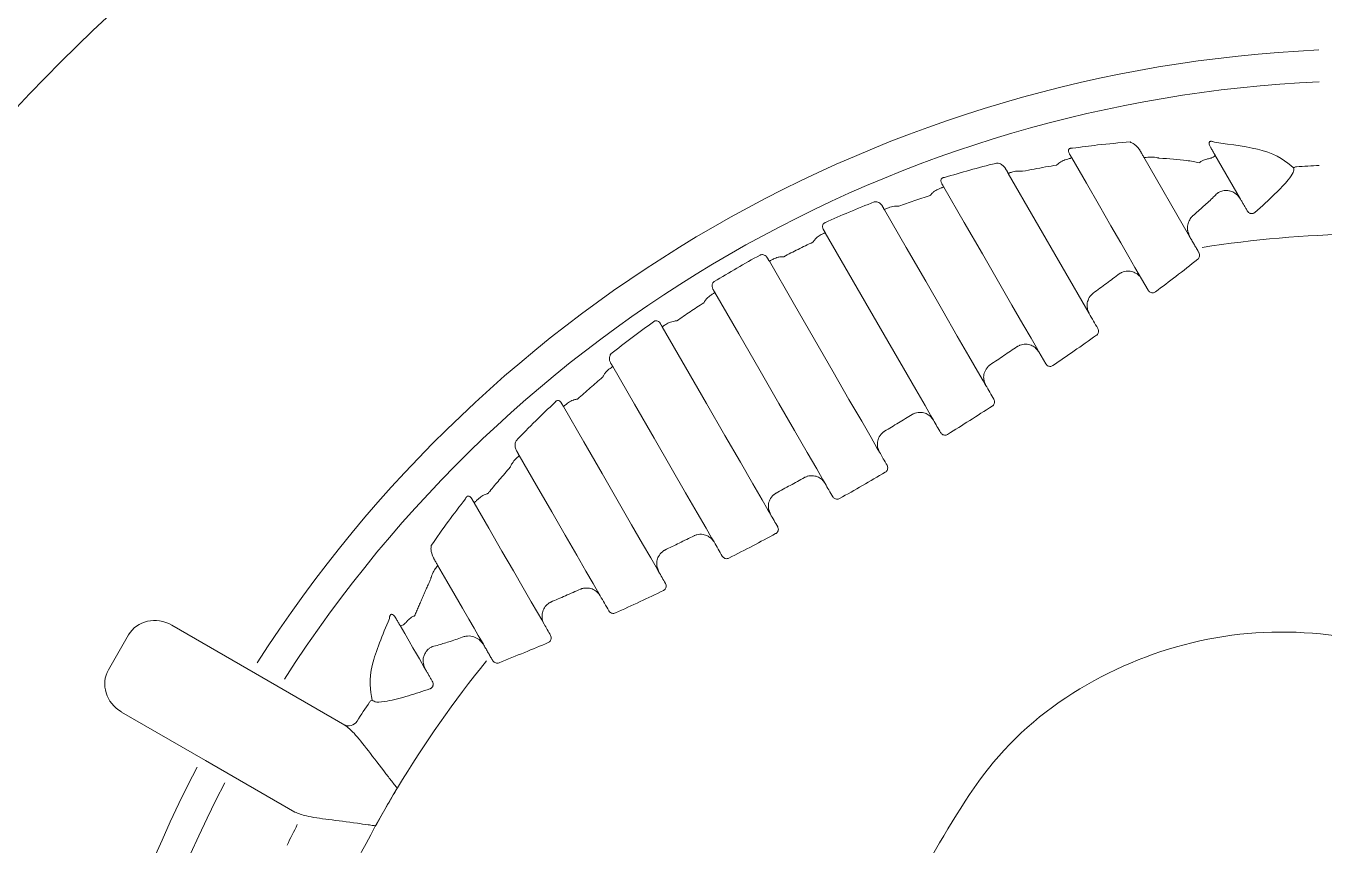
# Model space of a CAD drawing. Header units: inches. Extents: x 0 to 84, y -22 to 124.
# Drawn here: x 35.239 to 36.533, y 7.053 to 7.869 of the extents above; entities that cross this region are included whole.
import ezdxf

# ---------------------------------------------------------------- set-up
doc = ezdxf.new("R2010")
doc.units = ezdxf.units.IN
doc.header["$MEASUREMENT"] = 0
doc.layers.add('1', color=4, linetype='Continuous')

# ---------------------------------------------------------------- blocks, each defined once
blk = doc.blocks.new('FROG')
at = {"layer": '1', "color": 3, "lineweight": 5}
for p, q in [((-0.1887, 1.1393), (-0.2342, 1.2182)), ((-0.1634, 1.2206), (-0.138, 1.1766)), ((-0.2887, 1.0626), (-0.3693, 1.2022)), ((-0.2365, 1.0971), (-0.2299, 1.0858)), ((-0.3388, 1.0243), (-0.3319, 1.0124)), ((-1.2028, 0.7522), (-1.1192, 0.7039)), ((-1.2459, 0.7424), (-1.2659, 0.7077)), ((-1.1192, 0.7039), (-1.0302, 0.6525)), ((-1.1692, 0.6173), (-1.2528, 0.6656)), ((-1.0802, 0.5659), (-1.1692, 0.6173)), ((-0.9791, 0.5883), (-0.9891, 0.571)), ((-0.9891, 0.571), (-0.9991, 0.5537))]:
    blk.add_line(p, q, dxfattribs=at)
at = {"layer": '1', "color": 3, "lineweight": 5, "flags": 128}
for points in [[(-0.3061, 1.2178), (-0.2915, 1.1924), (-0.2784, 1.1698), (-0.267, 1.1499), (-0.2572, 1.133), (-0.2492, 1.1192), (-0.2431, 1.1085), (-0.2388, 1.1011), (-0.2365, 1.0971)], [(-0.4337, 1.1886), (-0.4133, 1.1534), (-0.3951, 1.1219), (-0.3792, 1.0942), (-0.3657, 1.0709), (-0.3548, 1.052), (-0.3466, 1.0379), (-0.3413, 1.0286), (-0.3388, 1.0243)], [(-0.3919, 0.9912), (-0.3943, 0.9955), (-0.3999, 1.0051), (-0.4085, 1.0201), (-0.4201, 1.0402), (-0.4345, 1.0652), (-0.4516, 1.0947), (-0.4711, 1.1284), (-0.4928, 1.166)], [(-0.5517, 1.1431), (-0.5285, 1.1028), (-0.5076, 1.0666), (-0.4893, 1.0349), (-0.4738, 1.0082), (-0.4615, 0.9868), (-0.4523, 0.9709), (-0.4464, 0.9607), (-0.444, 0.9565)], [(-0.4978, 0.9246), (-0.5002, 0.9289), (-0.5061, 0.9391), (-0.5154, 0.9553), (-0.5281, 0.9771), (-0.5438, 1.0044), (-0.5624, 1.0367), (-0.5837, 1.0736), (-0.6074, 1.1146)], [(-0.1794, 1.1233), (-0.1795, 1.1234), (-0.1796, 1.1236), (-0.1797, 1.1237), (-0.1798, 1.1239), (-0.1799, 1.124), (-0.18, 1.1242), (-0.18, 1.1243), (-0.1801, 1.1245)], [(-0.6616, 1.0834), (-0.6379, 1.0423), (-0.6166, 1.0054), (-0.5979, 0.9731), (-0.5822, 0.9459), (-0.5696, 0.924), (-0.5602, 0.9079), (-0.5543, 0.8976), (-0.5519, 0.8934)], [(-0.2801, 1.0477), (-0.2812, 1.0495), (-0.2823, 1.0514), (-0.2833, 1.0533), (-0.2844, 1.0551), (-0.2855, 1.057), (-0.2866, 1.0589), (-0.2877, 1.0607), (-0.2887, 1.0626)], [(-0.6064, 0.8628), (-0.6088, 0.867), (-0.6147, 0.8771), (-0.6238, 0.893), (-0.6362, 0.9145), (-0.6517, 0.9412), (-0.6699, 0.9729), (-0.6908, 1.0091), (-0.7141, 1.0493)], [(-0.7634, 1.0098), (-0.7417, 0.9722), (-0.7222, 0.9384), (-0.7052, 0.9089), (-0.6908, 0.8839), (-0.6792, 0.8639), (-0.6705, 0.8489), (-0.6649, 0.8392), (-0.6625, 0.835)], [(-0.3837, 0.9772), (-0.3848, 0.9789), (-0.3858, 0.9807), (-0.3868, 0.9824), (-0.3878, 0.9842), (-0.3888, 0.9859), (-0.3898, 0.9877), (-0.3908, 0.9895), (-0.3919, 0.9912)], [(-0.7177, 0.8056), (-0.7202, 0.8099), (-0.7255, 0.8191), (-0.7337, 0.8332), (-0.7446, 0.8521), (-0.758, 0.8755), (-0.774, 0.9031), (-0.7922, 0.9347), (-0.8125, 0.9699)], [(-0.444, 0.9565), (-0.4431, 0.9549), (-0.4422, 0.9534), (-0.4413, 0.9518), (-0.4404, 0.9502), (-0.4395, 0.9487), (-0.4386, 0.9471), (-0.4376, 0.9455), (-0.4367, 0.944)], [(-0.8565, 0.921), (-0.8394, 0.8914), (-0.8241, 0.8649), (-0.8107, 0.8417), (-0.7993, 0.822), (-0.7901, 0.8059), (-0.783, 0.7938), (-0.7783, 0.7855), (-0.7759, 0.7813)], [(-0.4901, 0.9114), (-0.4911, 0.913), (-0.492, 0.9147), (-0.493, 0.9164), (-0.4939, 0.918), (-0.4949, 0.9197), (-0.4958, 0.9213), (-0.4968, 0.923), (-0.4978, 0.9246)], [(-0.5519, 0.8934), (-0.5509, 0.8917), (-0.55, 0.8901), (-0.549, 0.8884), (-0.5481, 0.8868), (-0.5471, 0.8851), (-0.5461, 0.8834), (-0.5452, 0.8818), (-0.5442, 0.8801)], [(-0.8319, 0.7533), (-0.8342, 0.7574), (-0.8385, 0.7648), (-0.8446, 0.7754), (-0.8526, 0.7892), (-0.8624, 0.8062), (-0.8738, 0.826), (-0.8869, 0.8487), (-0.9015, 0.874)], [(-0.5991, 0.8502), (-0.6, 0.8518), (-0.6009, 0.8533), (-0.6018, 0.8549), (-0.6027, 0.8565), (-0.6037, 0.8581), (-0.6046, 0.8596), (-0.6055, 0.8612), (-0.6064, 0.8628)], [(-0.6625, 0.835), (-0.6615, 0.8332), (-0.6605, 0.8314), (-0.6594, 0.8297), (-0.6584, 0.8279), (-0.6574, 0.8262), (-0.6564, 0.8244), (-0.6554, 0.8227), (-0.6544, 0.8209)], [(-0.9379, 0.8119), (-0.9287, 0.796), (-0.9204, 0.7817), (-0.9131, 0.7691), (-0.9069, 0.7582), (-0.9016, 0.7491), (-0.8974, 0.7419), (-0.8943, 0.7365), (-0.8923, 0.7331)], [(-0.7108, 0.7937), (-0.7117, 0.7952), (-0.7125, 0.7967), (-0.7134, 0.7981), (-0.7143, 0.7996), (-0.7151, 0.8011), (-0.716, 0.8026), (-0.7168, 0.8041), (-0.7177, 0.8056)], [(-0.7759, 0.7813), (-0.7748, 0.7795), (-0.7737, 0.7776), (-0.7726, 0.7757), (-0.7716, 0.7739), (-0.7705, 0.772), (-0.7694, 0.7702), (-0.7683, 0.7683), (-0.7673, 0.7664)], [(-0.9499, 0.7079), (-0.9516, 0.7106), (-0.9536, 0.7142), (-0.9561, 0.7186), (-0.9591, 0.7237), (-0.9625, 0.7296), (-0.9663, 0.7363), (-0.9706, 0.7437), (-0.9753, 0.7518)], [(-0.8253, 0.742), (-0.8262, 0.7434), (-0.827, 0.7449), (-0.8278, 0.7463), (-0.8286, 0.7477), (-0.8294, 0.7491), (-0.8302, 0.7505), (-0.831, 0.7519), (-0.8319, 0.7533)], [(-0.8838, 0.7182), (-0.8837, 0.7181), (-0.8836, 0.7179), (-0.8835, 0.7178), (-0.8834, 0.7176), (-0.8833, 0.7175), (-0.8832, 0.7173), (-0.8832, 0.7172), (-0.8831, 0.717)]]:
    blk.add_lwpolyline(points, dxfattribs=at)
at = {"layer": '1', "linetype": 'Continuous', "lineweight": 15}
for radius in [1.995, 1.9325, 1.8575]:
    blk.add_circle((0, 0), radius, dxfattribs=at)
at = {"layer": '1', "color": 3, "lineweight": 5}
for centre, radius, start, end in [((0, 0), 1.3265, 92.5926, 147.4074), ((0, 0), 1.2949, 92.6358, 147.3642), ((-0.0818, 1.2036), 0.00511, 95.0351, 130.0131), ((0, 0), 1.2115, 92.8159, 93.8926), ((0, 0), 1.1421, 91.1102, 98.8661), ((0, 0), 1.1421, 141.1339, 148.8898), ((0, 0), 1.2115, 146.1074, 147.1841), ((-1.0015, 0.6727), 0.00511, 109.9887, 144.9633), ((-1.0266, 0.6618), 0.0099, 240.5131, 327.808), ((0, 0), 1.3265, 152.5926, 207.4074), ((0, 0), 1.2949, 152.6358, 207.3642), ((0, 0), 1.1421, 148.8898, 150), ((0, 0), 1.1421, 150, 151.1102), ((0, 0), 1.2115, 152.8159, 153.8926), ((0, 0), 1.1421, 151.1102, 158.8661)]:
    blk.add_arc(centre, radius, start, end, dxfattribs=at)
for centre, start_param, end_param in [((-1.2178, 0.7262), 4.712389, 6.283185), ((-1.2378, 0.6916), 0, 1.570796)]:
    blk.add_ellipse(centre, major_axis=(-0.028, 0.0162), ratio=0.926878, start_param=start_param, end_param=end_param, dxfattribs=at)
for points, knots in [([(-0.248, 1.2335), (-0.2587, 1.2326), (-0.2773, 1.2311), (-0.2968, 1.2284), (-0.3052, 1.2272)], [0, 0, 0, 0, 0.5726948, 1, 1, 1, 1]), ([(-0.2384, 1.2255), (-0.2394, 1.2269), (-0.2411, 1.2291), (-0.2443, 1.2318), (-0.2469, 1.233), (-0.248, 1.2335)], [0, 0, 0, 0, 0.47502, 0.772177, 1, 1, 1, 1]), ([(-0.1676, 1.2278), (-0.168, 1.2286), (-0.1688, 1.2301), (-0.1693, 1.232), (-0.169, 1.2333), (-0.1687, 1.2337), (-0.1683, 1.234), (-0.168, 1.2341), (-0.1677, 1.2341), (-0.1674, 1.2342), (-0.1671, 1.2342), (-0.1665, 1.2341), (-0.1653, 1.2338), (-0.1646, 1.2335), (-0.164, 1.2332)], [0, 0, 0, 0, 0.304694, 0.597553, 0.685254, 0.736132, 0.754751, 0.766196, 0.779358, 0.793045, 0.80569, 0.820187, 0.874933, 1, 1, 1, 1]), ([(-0.0851, 1.2076), (-0.0927, 1.214), (-0.1062, 1.2256), (-0.1464, 1.2309), (-0.164, 1.2332)], [0, 0, 0, 0, 0.560332, 1, 1, 1, 1]), ([(-0.3061, 1.2178), (-0.3064, 1.2177), (-0.3068, 1.2175), (-0.3097, 1.2166), (-0.3118, 1.216), (-0.3131, 1.2156), (-0.3134, 1.2155)], [0, 0, 0, 0, 0.512369, 0.752148, 0.947489, 1, 1, 1, 1]), ([(-0.3052, 1.2272), (-0.3054, 1.2273), (-0.306, 1.2273), (-0.3068, 1.2273), (-0.3075, 1.2272), (-0.308, 1.2271), (-0.3084, 1.2269), (-0.309, 1.2264), (-0.3094, 1.2255), (-0.3095, 1.2239), (-0.3089, 1.2227), (-0.3085, 1.2218)], [0, 0, 0, 0, 0.067786, 0.136986, 0.166253, 0.202694, 0.230364, 0.273069, 0.419118, 0.58725, 1, 1, 1, 1]), ([(-0.2287, 1.2185), (-0.231, 1.2182), (-0.2338, 1.2179), (-0.2342, 1.2182), (-0.2342, 1.2182)], [0, 0, 0, 0, 0.825034, 1, 1, 1, 1]), ([(-0.2189, 1.2173), (-0.2189, 1.2174), (-0.219, 1.2174), (-0.2193, 1.2175), (-0.2196, 1.2175), (-0.2205, 1.2177), (-0.2238, 1.2185), (-0.2265, 1.2185), (-0.2287, 1.2185)], [0, 0, 0, 0, 0.009697, 0.029483, 0.083864, 0.092499, 0.26606, 1, 1, 1, 1]), ([(-0.1789, 1.2128), (-0.1831, 1.2136), (-0.1945, 1.2159), (-0.2094, 1.2168), (-0.2189, 1.2173)], [0, 0, 0, 0, 0.3618605, 1, 1, 1, 1]), ([(-0.1714, 1.2165), (-0.173, 1.216), (-0.1756, 1.2153), (-0.178, 1.2136), (-0.1789, 1.2129), (-0.1789, 1.2128)], [0, 0, 0, 0, 0.6010427, 0.9674392, 1, 1, 1, 1]), ([(-0.1634, 1.2206), (-0.1634, 1.22), (-0.1634, 1.2192), (-0.166, 1.218), (-0.1673, 1.2175), (-0.1687, 1.2171), (-0.1702, 1.2167), (-0.171, 1.2165), (-0.1714, 1.2165)], [0, 0, 0, 0, 0.62644, 0.744307, 0.828141, 0.921804, 0.962288, 1, 1, 1, 1]), ([(-0.3805, 1.2125), (-0.3809, 1.2124), (-0.39, 1.2102), (-0.4074, 1.2057), (-0.4245, 1.2006), (-0.4329, 1.1981)], [0, 0, 0, 0, 0.023441, 0.520828, 1, 1, 1, 1]), ([(-0.3805, 1.2125), (-0.3798, 1.2124), (-0.378, 1.2121), (-0.3756, 1.2108), (-0.3735, 1.2091), (-0.3725, 1.2077), (-0.3722, 1.2071)], [0, 0, 0, 0, 0.1447437, 0.3782428, 0.7616853, 1, 1, 1, 1]), ([(-0.3649, 1.2038), (-0.3661, 1.2034), (-0.3678, 1.2028), (-0.3691, 1.2023), (-0.3693, 1.2023), (-0.3693, 1.2022)], [0, 0, 0, 0, 0.45093, 0.68803, 1, 1, 1, 1]), ([(-0.355, 1.2043), (-0.355, 1.2043), (-0.3551, 1.2044), (-0.3554, 1.2044), (-0.3562, 1.2045), (-0.3575, 1.2045), (-0.3608, 1.2046), (-0.3631, 1.2042), (-0.3649, 1.2038)], [0, 0, 0, 0, 0.011064, 0.029247, 0.078573, 0.213438, 0.372329, 1, 1, 1, 1]), ([(-0.3211, 1.2104), (-0.3248, 1.2098), (-0.336, 1.208), (-0.3474, 1.2058), (-0.355, 1.2043)], [0, 0, 0, 0, 0.332589, 1, 1, 1, 1]), ([(-0.3134, 1.2155), (-0.3149, 1.2148), (-0.3172, 1.2139), (-0.3194, 1.212), (-0.3203, 1.2112), (-0.3208, 1.2108), (-0.3209, 1.2106), (-0.321, 1.2105), (-0.3211, 1.2104), (-0.3211, 1.2104)], [0, 0, 0, 0, 0.577471, 0.802521, 0.906331, 0.955427, 0.980575, 0.983706, 1, 1, 1, 1]), ([(-0.1237, 1.1633), (-0.1167, 1.1695), (-0.1038, 1.181), (-0.091, 1.1946), (-0.0847, 1.2035), (-0.0849, 1.2062), (-0.0851, 1.2076)], [0, 0, 0, 0, 0.34174, 0.631604, 0.815634, 1, 1, 1, 1]), ([(-0.4357, 1.1922), (-0.4361, 1.193), (-0.4366, 1.1942), (-0.4364, 1.1959), (-0.4359, 1.1968), (-0.4353, 1.1974), (-0.4347, 1.1977), (-0.4343, 1.1979), (-0.4336, 1.1981), (-0.4332, 1.1981), (-0.4329, 1.1981)], [0, 0, 0, 0, 0.4187617, 0.6152643, 0.7533616, 0.8189054, 0.8477045, 0.9059224, 0.9367842, 1, 1, 1, 1]), ([(-0.4473, 1.1801), (-0.4526, 1.1783), (-0.463, 1.1749), (-0.4734, 1.1712), (-0.4784, 1.1694)], [0, 0, 0, 0, 0.5177675, 1, 1, 1, 1]), ([(-0.4395, 1.1863), (-0.4409, 1.1856), (-0.4431, 1.1844), (-0.4455, 1.1822), (-0.4465, 1.181), (-0.4469, 1.1805), (-0.4471, 1.1803), (-0.4472, 1.1802), (-0.4473, 1.1801)], [0, 0, 0, 0, 0.5304209, 0.8027698, 0.9144248, 0.9626555, 0.9861068, 1, 1, 1, 1]), ([(-0.4337, 1.1886), (-0.4339, 1.1885), (-0.4341, 1.1885), (-0.4359, 1.1878), (-0.4374, 1.1872), (-0.4391, 1.1865), (-0.4395, 1.1863)], [0, 0, 0, 0, 0.451807, 0.56957, 0.892087, 1, 1, 1, 1]), ([(-0.1857, 1.1598), (-0.1819, 1.163), (-0.1746, 1.1694), (-0.1665, 1.1769), (-0.1624, 1.1811), (-0.1612, 1.1822)], [0, 0, 0, 0, 0.420021, 0.836554, 1, 1, 1, 1]), ([(-0.1612, 1.1822), (-0.1612, 1.1823), (-0.1611, 1.1824), (-0.1607, 1.1826), (-0.1601, 1.183), (-0.1588, 1.1837), (-0.1559, 1.1849), (-0.1532, 1.1851), (-0.1514, 1.1852)], [0, 0, 0, 0, 0.015545, 0.055943, 0.114096, 0.233965, 0.489695, 1, 1, 1, 1]), ([(-0.1514, 1.1852), (-0.1502, 1.185), (-0.1473, 1.1847), (-0.1428, 1.1823), (-0.1397, 1.1793), (-0.1383, 1.177), (-0.138, 1.1766)], [0, 0, 0, 0, 0.194273, 0.47568, 0.90861, 1, 1, 1, 1]), ([(-0.5028, 1.1738), (-0.5111, 1.1705), (-0.5275, 1.164), (-0.5437, 1.1567), (-0.5516, 1.1532)], [0, 0, 0, 0, 0.510622, 1, 1, 1, 1]), ([(-0.5028, 1.1738), (-0.5024, 1.1739), (-0.5018, 1.174), (-0.5006, 1.1739), (-0.499, 1.1735), (-0.4967, 1.1723), (-0.4957, 1.1709), (-0.4951, 1.1701)], [0, 0, 0, 0, 0.0895922, 0.1233174, 0.2998941, 0.5805984, 1, 1, 1, 1]), ([(-0.4886, 1.168), (-0.49, 1.1674), (-0.4924, 1.1663), (-0.4926, 1.1661), (-0.4928, 1.166)], [0, 0, 0, 0, 0.5683904, 1, 1, 1, 1]), ([(-0.4784, 1.1694), (-0.4785, 1.1694), (-0.4787, 1.1695), (-0.4792, 1.1695), (-0.4806, 1.1695), (-0.4842, 1.1694), (-0.4868, 1.1686), (-0.4886, 1.168)], [0, 0, 0, 0, 0.011521, 0.052687, 0.136863, 0.36761, 1, 1, 1, 1]), ([(-0.1313, 1.165), (-0.131, 1.1644), (-0.1304, 1.1635), (-0.1289, 1.1626), (-0.1279, 1.1622), (-0.127, 1.1621), (-0.1263, 1.1621), (-0.1255, 1.1622), (-0.1246, 1.1625), (-0.124, 1.163), (-0.1237, 1.1633)], [0, 0, 0, 0, 0.295559, 0.468434, 0.606587, 0.632237, 0.730366, 0.771998, 0.859385, 1, 1, 1, 1]), ([(-0.5537, 1.1466), (-0.5541, 1.1473), (-0.5546, 1.1486), (-0.5544, 1.1504), (-0.5539, 1.1516), (-0.5533, 1.1522), (-0.5527, 1.1527), (-0.5522, 1.153), (-0.5518, 1.1531), (-0.5516, 1.1532), (-0.5516, 1.1532)], [0, 0, 0, 0, 0.394975, 0.626742, 0.783149, 0.854406, 0.892434, 0.952556, 0.993547, 1, 1, 1, 1]), ([(-0.1907, 1.1453), (-0.1907, 1.1472), (-0.1908, 1.1512), (-0.1891, 1.1552), (-0.1875, 1.1577), (-0.1866, 1.1588), (-0.186, 1.1595), (-0.1858, 1.1597), (-0.1857, 1.1598), (-0.1857, 1.1598)], [0, 0, 0, 0, 0.332298, 0.671382, 0.812033, 0.930044, 0.973406, 0.991877, 1, 1, 1, 1]), ([(-0.5566, 1.1407), (-0.5579, 1.1398), (-0.5601, 1.1385), (-0.5623, 1.1359), (-0.5634, 1.1346), (-0.5638, 1.134), (-0.5639, 1.1338), (-0.564, 1.1337), (-0.564, 1.1336)], [0, 0, 0, 0, 0.525942, 0.813042, 0.922914, 0.967992, 0.987341, 1, 1, 1, 1]), ([(-0.5517, 1.1431), (-0.5519, 1.143), (-0.5522, 1.1429), (-0.5539, 1.1421), (-0.5553, 1.1413), (-0.5566, 1.1407)], [0, 0, 0, 0, 0.493978, 0.577794, 1, 1, 1, 1]), ([(-0.564, 1.1336), (-0.569, 1.1313), (-0.5787, 1.1266), (-0.5883, 1.1217), (-0.5931, 1.1192)], [0, 0, 0, 0, 0.506821, 1, 1, 1, 1]), ([(-0.6167, 1.1208), (-0.6244, 1.1165), (-0.6398, 1.1081), (-0.6548, 1.099), (-0.6623, 1.0945)], [0, 0, 0, 0, 0.500627, 1, 1, 1, 1]), ([(-0.6167, 1.1208), (-0.6165, 1.1209), (-0.616, 1.1211), (-0.6151, 1.1213), (-0.6138, 1.1213), (-0.6121, 1.1208), (-0.6106, 1.1198), (-0.6099, 1.1188), (-0.6096, 1.1183)], [0, 0, 0, 0, 0.065695, 0.107777, 0.230146, 0.43261, 0.742568, 1, 1, 1, 1]), ([(-0.6032, 1.117), (-0.6043, 1.1164), (-0.6068, 1.115), (-0.6072, 1.1147), (-0.6074, 1.1146)], [0, 0, 0, 0, 0.442973, 1, 1, 1, 1]), ([(-0.5931, 1.1192), (-0.5931, 1.1192), (-0.5932, 1.1192), (-0.5935, 1.1192), (-0.5942, 1.1192), (-0.596, 1.1191), (-0.5995, 1.1186), (-0.6018, 1.1176), (-0.6032, 1.117)], [0, 0, 0, 0, 0.0119508, 0.0292402, 0.0731251, 0.1843194, 0.4918602, 1, 1, 1, 1]), ([(-0.2226, 1.0842), (-0.2158, 1.0893), (-0.2017, 1.1), (-0.1878, 1.1109), (-0.1806, 1.1166)], [0, 0, 0, 0, 0.4787278, 1, 1, 1, 1]), ([(-0.1794, 1.1233), (-0.1792, 1.1227), (-0.1786, 1.1216), (-0.1787, 1.1197), (-0.1792, 1.1179), (-0.1801, 1.117), (-0.1806, 1.1166)], [0, 0, 0, 0, 0.262971, 0.523837, 0.773366, 1, 1, 1, 1]), ([(-0.2848, 1.0828), (-0.2804, 1.0861), (-0.2716, 1.0925), (-0.2629, 1.099), (-0.2587, 1.1022)], [0, 0, 0, 0, 0.509951, 1, 1, 1, 1]), ([(-0.2587, 1.1022), (-0.2586, 1.1022), (-0.2585, 1.1023), (-0.2583, 1.1025), (-0.2577, 1.1028), (-0.2569, 1.1032), (-0.2546, 1.1043), (-0.2508, 1.1051), (-0.2455, 1.1045), (-0.2424, 1.1028), (-0.241, 1.102)], [0, 0, 0, 0, 0.007633, 0.021857, 0.052622, 0.12771, 0.169808, 0.477558, 0.757749, 1, 1, 1, 1]), ([(-0.241, 1.102), (-0.2396, 1.1009), (-0.2379, 1.0994), (-0.2367, 1.0975), (-0.2365, 1.0971)], [0, 0, 0, 0, 0.784639, 1, 1, 1, 1]), ([(-0.6637, 1.087), (-0.664, 1.0878), (-0.6646, 1.0891), (-0.6645, 1.0912), (-0.664, 1.0927), (-0.6634, 1.0935), (-0.6629, 1.0941), (-0.6625, 1.0943), (-0.6623, 1.0945)], [0, 0, 0, 0, 0.391571, 0.648181, 0.817621, 0.899957, 0.934165, 1, 1, 1, 1]), ([(-0.6658, 1.0809), (-0.6671, 1.0799), (-0.6691, 1.0784), (-0.6713, 1.0755), (-0.6722, 1.0741), (-0.6725, 1.0736), (-0.6727, 1.0734), (-0.6727, 1.0733), (-0.6728, 1.0732)], [0, 0, 0, 0, 0.544951, 0.827779, 0.931592, 0.972639, 0.988044, 1, 1, 1, 1]), ([(-0.6616, 1.0834), (-0.6618, 1.0833), (-0.662, 1.0831), (-0.6636, 1.0822), (-0.6648, 1.0815), (-0.6658, 1.0809)], [0, 0, 0, 0, 0.512984, 0.610792, 1, 1, 1, 1]), ([(-0.2901, 1.0657), (-0.2904, 1.0673), (-0.2912, 1.0708), (-0.29, 1.0762), (-0.288, 1.0797), (-0.2862, 1.0817), (-0.2855, 1.0822), (-0.2851, 1.0826), (-0.2849, 1.0828), (-0.2849, 1.0828), (-0.2848, 1.0828)], [0, 0, 0, 0, 0.2278908, 0.5081103, 0.839179, 0.8950917, 0.9585973, 0.9835495, 0.9927928, 1, 1, 1, 1]), ([(-0.2226, 1.0842), (-0.223, 1.0839), (-0.2239, 1.0833), (-0.2256, 1.0831), (-0.2272, 1.0834), (-0.2287, 1.0842), (-0.2295, 1.0851), (-0.2299, 1.0857), (-0.2299, 1.0858)], [0, 0, 0, 0, 0.179454, 0.357644, 0.539441, 0.733845, 0.946289, 1, 1, 1, 1]), ([(-0.6728, 1.0732), (-0.6773, 1.0703), (-0.6863, 1.0644), (-0.6953, 1.0584), (-0.6997, 1.0553)], [0, 0, 0, 0, 0.4958076, 1, 1, 1, 1]), ([(-0.7229, 1.0543), (-0.73, 1.0492), (-0.7443, 1.0388), (-0.7581, 1.0279), (-0.7652, 1.0223)], [0, 0, 0, 0, 0.490869, 1, 1, 1, 1]), ([(-0.7229, 1.0543), (-0.7227, 1.0545), (-0.7224, 1.0547), (-0.7217, 1.0551), (-0.7212, 1.0553), (-0.7204, 1.0554), (-0.7191, 1.0554), (-0.7175, 1.0547), (-0.7166, 1.0536), (-0.7162, 1.0529), (-0.7161, 1.0528)], [0, 0, 0, 0, 0.059752, 0.097656, 0.174116, 0.201755, 0.35401, 0.593719, 0.95746, 1, 1, 1, 1]), ([(-0.7096, 1.0524), (-0.7108, 1.0516), (-0.7131, 1.05), (-0.714, 1.0494), (-0.7141, 1.0493), (-0.7141, 1.0493)], [0, 0, 0, 0, 0.436987, 0.872345, 1, 1, 1, 1]), ([(-0.6997, 1.0553), (-0.6998, 1.0553), (-0.6999, 1.0553), (-0.7002, 1.0553), (-0.7008, 1.0552), (-0.7024, 1.055), (-0.7058, 1.0543), (-0.7081, 1.0532), (-0.7096, 1.0524)], [0, 0, 0, 0, 0.012662, 0.030168, 0.072648, 0.176036, 0.443331, 1, 1, 1, 1]), ([(-0.2815, 1.041), (-0.2814, 1.041), (-0.2808, 1.0415), (-0.28, 1.0425), (-0.2794, 1.0442), (-0.2794, 1.046), (-0.2799, 1.0471), (-0.2801, 1.0477)], [0, 0, 0, 0, 0.0400664, 0.2597841, 0.4984827, 0.7478881, 1, 1, 1, 1]), ([(-0.3248, 1.0107), (-0.3177, 1.0156), (-0.3032, 1.0256), (-0.2889, 1.0357), (-0.2815, 1.041)], [0, 0, 0, 0, 0.485827, 1, 1, 1, 1]), ([(-0.7658, 1.0138), (-0.7662, 1.0147), (-0.7668, 1.0162), (-0.7668, 1.0187), (-0.7663, 1.0206), (-0.7657, 1.0217), (-0.7653, 1.0222), (-0.7652, 1.0223)], [0, 0, 0, 0, 0.404821, 0.682834, 0.858376, 0.974422, 1, 1, 1, 1]), ([(-0.3873, 1.0116), (-0.3828, 1.0146), (-0.3737, 1.0206), (-0.3648, 1.0267), (-0.3604, 1.0297)], [0, 0, 0, 0, 0.506006, 1, 1, 1, 1]), ([(-0.3604, 1.0297), (-0.3603, 1.0297), (-0.3602, 1.0298), (-0.3599, 1.0299), (-0.3592, 1.0303), (-0.3584, 1.0307), (-0.356, 1.0317), (-0.3522, 1.0323), (-0.3468, 1.0314), (-0.3439, 1.0295), (-0.3426, 1.0287)], [0, 0, 0, 0, 0.007446, 0.024858, 0.06048, 0.148946, 0.169659, 0.495163, 0.766714, 1, 1, 1, 1]), ([(-0.7634, 1.0098), (-0.7636, 1.0096), (-0.7638, 1.0095), (-0.7653, 1.0085), (-0.7664, 1.0077), (-0.7672, 1.0071)], [0, 0, 0, 0, 0.503202, 0.660926, 1, 1, 1, 1]), ([(-0.3933, 0.9947), (-0.3936, 0.9962), (-0.3942, 0.9997), (-0.393, 1.0051), (-0.3908, 1.0084), (-0.389, 1.0103), (-0.3883, 1.0108), (-0.3877, 1.0113), (-0.3875, 1.0115), (-0.3873, 1.0116), (-0.3873, 1.0116)], [0, 0, 0, 0, 0.224645, 0.495094, 0.835876, 0.860745, 0.944888, 0.977938, 0.992808, 1, 1, 1, 1]), ([(-0.3319, 1.0124), (-0.3316, 1.0119), (-0.3309, 1.011), (-0.3295, 1.0102), (-0.3279, 1.0098), (-0.3262, 1.01), (-0.3252, 1.0105), (-0.3248, 1.0107)], [0, 0, 0, 0, 0.232134, 0.436961, 0.628874, 0.814865, 1, 1, 1, 1]), ([(-0.7736, 0.9991), (-0.7776, 0.9956), (-0.7861, 0.9884), (-0.7942, 0.9811), (-0.7984, 0.9774)], [0, 0, 0, 0, 0.486072, 1, 1, 1, 1]), ([(-0.7672, 1.0071), (-0.7686, 1.0059), (-0.7705, 1.0042), (-0.7724, 1.0011), (-0.7731, 0.9998), (-0.7734, 0.9993), (-0.7735, 0.9991), (-0.7736, 0.9991)], [0, 0, 0, 0, 0.600722, 0.85241, 0.94324, 0.988484, 1, 1, 1, 1]), ([(-0.8211, 0.974), (-0.8275, 0.9679), (-0.8408, 0.9554), (-0.8533, 0.9425), (-0.8598, 0.9358)], [0, 0, 0, 0, 0.48116, 1, 1, 1, 1]), ([(-0.8211, 0.974), (-0.821, 0.9742), (-0.8207, 0.9745), (-0.8203, 0.975), (-0.8199, 0.9753), (-0.8192, 0.9757), (-0.8183, 0.976), (-0.817, 0.9758), (-0.8157, 0.975), (-0.815, 0.974), (-0.8146, 0.9734)], [0, 0, 0, 0, 0.0653348, 0.0926033, 0.1507524, 0.1802076, 0.2725966, 0.4284906, 0.6905235, 1, 1, 1, 1]), ([(-0.8076, 0.9738), (-0.8086, 0.973), (-0.811, 0.9712), (-0.8124, 0.97), (-0.8125, 0.9699), (-0.8125, 0.9699)], [0, 0, 0, 0, 0.3256368, 0.7642472, 1, 1, 1, 1]), ([(-0.7984, 0.9774), (-0.7984, 0.9774), (-0.7985, 0.9774), (-0.7988, 0.9773), (-0.7993, 0.9772), (-0.8006, 0.977), (-0.8018, 0.9767), (-0.8045, 0.9758), (-0.8061, 0.9747), (-0.8076, 0.9738)], [0, 0, 0, 0, 0.013902, 0.030509, 0.069887, 0.160693, 0.377211, 0.424671, 1, 1, 1, 1]), ([(-0.4298, 0.9422), (-0.4224, 0.9468), (-0.4075, 0.9561), (-0.3928, 0.9656), (-0.3853, 0.9704)], [0, 0, 0, 0, 0.492917, 1, 1, 1, 1]), ([(-0.3853, 0.9704), (-0.3852, 0.9705), (-0.3845, 0.971), (-0.3836, 0.9721), (-0.383, 0.9737), (-0.383, 0.9755), (-0.3835, 0.9766), (-0.3837, 0.9772)], [0, 0, 0, 0, 0.073773, 0.28687, 0.516161, 0.756326, 1, 1, 1, 1]), ([(-0.4926, 0.9453), (-0.488, 0.9481), (-0.4788, 0.9536), (-0.4696, 0.9593), (-0.465, 0.9621)], [0, 0, 0, 0, 0.5020085, 1, 1, 1, 1]), ([(-0.465, 0.9621), (-0.4649, 0.9621), (-0.4648, 0.9622), (-0.4645, 0.9624), (-0.4637, 0.9628), (-0.4629, 0.9631), (-0.4604, 0.964), (-0.4566, 0.9644), (-0.4512, 0.9633), (-0.4484, 0.9613), (-0.4471, 0.9603)], [0, 0, 0, 0, 0.007306, 0.02587, 0.063559, 0.1584, 0.168364, 0.505454, 0.772446, 1, 1, 1, 1]), ([(-0.4994, 0.9286), (-0.4996, 0.9302), (-0.5001, 0.9336), (-0.4986, 0.9389), (-0.4964, 0.9421), (-0.4945, 0.9439), (-0.4938, 0.9445), (-0.4931, 0.945), (-0.4928, 0.9452), (-0.4927, 0.9453), (-0.4926, 0.9453)], [0, 0, 0, 0, 0.224674, 0.491133, 0.833514, 0.844232, 0.938018, 0.974988, 0.992769, 1, 1, 1, 1]), ([(-0.8593, 0.9259), (-0.8598, 0.927), (-0.8607, 0.9289), (-0.8608, 0.932), (-0.8605, 0.9342), (-0.86, 0.9353), (-0.8598, 0.9358)], [0, 0, 0, 0, 0.445011, 0.736713, 0.907241, 1, 1, 1, 1]), ([(-0.4367, 0.944), (-0.4365, 0.9435), (-0.4359, 0.9427), (-0.4345, 0.9418), (-0.4329, 0.9414), (-0.4312, 0.9414), (-0.4302, 0.9419), (-0.4298, 0.9422)], [0, 0, 0, 0, 0.200279, 0.4148, 0.61609, 0.809394, 1, 1, 1, 1]), ([(-0.8565, 0.921), (-0.8566, 0.9208), (-0.8569, 0.9206), (-0.8583, 0.9195), (-0.8594, 0.9184), (-0.86, 0.9179)], [0, 0, 0, 0, 0.450302, 0.712062, 1, 1, 1, 1]), ([(-0.8655, 0.9096), (-0.8692, 0.9053), (-0.8762, 0.8973), (-0.8835, 0.8885), (-0.8871, 0.884), (-0.8877, 0.8833)], [0, 0, 0, 0, 0.486631, 0.920248, 1, 1, 1, 1]), ([(-0.86, 0.9179), (-0.8613, 0.9165), (-0.8629, 0.9147), (-0.8645, 0.9117), (-0.8651, 0.9105), (-0.8653, 0.9099), (-0.8655, 0.9097), (-0.8655, 0.9096), (-0.8655, 0.9096)], [0, 0, 0, 0, 0.627683, 0.822887, 0.934548, 0.975623, 0.988935, 1, 1, 1, 1]), ([(-0.4919, 0.9045), (-0.4916, 0.9047), (-0.4909, 0.9052), (-0.49, 0.9063), (-0.4894, 0.908), (-0.4894, 0.9098), (-0.4899, 0.9108), (-0.4901, 0.9114)], [0, 0, 0, 0, 0.1035299, 0.3097443, 0.5306025, 0.7630784, 1, 1, 1, 1]), ([(-0.6007, 0.8837), (-0.596, 0.8863), (-0.5865, 0.8914), (-0.5771, 0.8967), (-0.5723, 0.8993)], [0, 0, 0, 0, 0.497992, 1, 1, 1, 1]), ([(-0.5723, 0.8993), (-0.5723, 0.8993), (-0.5722, 0.8994), (-0.5718, 0.8995), (-0.571, 0.8999), (-0.5702, 0.9002), (-0.5677, 0.901), (-0.5638, 0.9013), (-0.5585, 0.8999), (-0.5558, 0.8978), (-0.5545, 0.8968)], [0, 0, 0, 0, 0.007232, 0.025014, 0.061981, 0.155769, 0.166488, 0.508868, 0.775327, 1, 1, 1, 1]), ([(-0.5374, 0.8782), (-0.5298, 0.8826), (-0.5146, 0.8912), (-0.4994, 0.9001), (-0.4919, 0.9045)], [0, 0, 0, 0, 0.5, 1, 1, 1, 1]), ([(-0.9039, 0.8781), (-0.9042, 0.8786), (-0.9049, 0.8797), (-0.9062, 0.8806), (-0.9074, 0.8808), (-0.9082, 0.8806), (-0.9087, 0.8803), (-0.909, 0.8799), (-0.9094, 0.8795), (-0.9099, 0.8788), (-0.9101, 0.8782), (-0.9102, 0.8779)], [0, 0, 0, 0, 0.2811723, 0.5512459, 0.6921393, 0.7643805, 0.7952632, 0.8314752, 0.8656489, 0.9089126, 1, 1, 1, 1]), ([(-0.8877, 0.8833), (-0.8877, 0.8833), (-0.8878, 0.8833), (-0.8879, 0.8832), (-0.8882, 0.8832), (-0.8887, 0.883), (-0.8899, 0.8827), (-0.8927, 0.8816), (-0.8946, 0.8802), (-0.896, 0.8791)], [0, 0, 0, 0, 0.01629, 0.019422, 0.044574, 0.093669, 0.197476, 0.422533, 1, 1, 1, 1]), ([(-0.6081, 0.8674), (-0.6083, 0.869), (-0.6086, 0.8724), (-0.6069, 0.8776), (-0.6046, 0.8807), (-0.6026, 0.8824), (-0.6019, 0.8829), (-0.6012, 0.8834), (-0.6009, 0.8836), (-0.6007, 0.8837), (-0.6007, 0.8837)], [0, 0, 0, 0, 0.227552, 0.494546, 0.831634, 0.841601, 0.936441, 0.97413, 0.992693, 1, 1, 1, 1]), ([(-0.5442, 0.8801), (-0.544, 0.8798), (-0.5435, 0.879), (-0.5422, 0.8781), (-0.5406, 0.8776), (-0.5389, 0.8776), (-0.5379, 0.878), (-0.5374, 0.8782)], [0, 0, 0, 0, 0.168533, 0.392708, 0.603301, 0.803874, 1, 1, 1, 1]), ([(-0.9102, 0.8779), (-0.916, 0.8705), (-0.928, 0.855), (-0.9386, 0.8396), (-0.9442, 0.8315)], [0, 0, 0, 0, 0.4750254, 1, 1, 1, 1]), ([(-0.896, 0.8791), (-0.8968, 0.8783), (-0.8988, 0.8764), (-0.9008, 0.8747), (-0.9015, 0.874), (-0.9015, 0.874), (-0.9015, 0.874)], [0, 0, 0, 0, 0.226109, 0.531949, 0.906264, 1, 1, 1, 1]), ([(-0.7115, 0.8269), (-0.7067, 0.8293), (-0.697, 0.834), (-0.6873, 0.8388), (-0.6824, 0.8412)], [0, 0, 0, 0, 0.493995, 1, 1, 1, 1]), ([(-0.6824, 0.8412), (-0.6824, 0.8412), (-0.6823, 0.8413), (-0.682, 0.8414), (-0.6813, 0.8417), (-0.6805, 0.842), (-0.6779, 0.8427), (-0.6739, 0.8429), (-0.6686, 0.8412), (-0.666, 0.839), (-0.6648, 0.838)], [0, 0, 0, 0, 0.007194, 0.022061, 0.055115, 0.139257, 0.164125, 0.504906, 0.775355, 1, 1, 1, 1]), ([(-0.6477, 0.8189), (-0.6398, 0.823), (-0.6242, 0.831), (-0.6087, 0.8392), (-0.6011, 0.8433)], [0, 0, 0, 0, 0.507083, 1, 1, 1, 1]), ([(-0.6011, 0.8433), (-0.6008, 0.8435), (-0.6, 0.844), (-0.599, 0.8452), (-0.5984, 0.8468), (-0.5984, 0.8486), (-0.5989, 0.8497), (-0.5991, 0.8502)], [0, 0, 0, 0, 0.130358, 0.329387, 0.542405, 0.768395, 1, 1, 1, 1]), ([(-0.9442, 0.8315), (-0.9442, 0.8314), (-0.9444, 0.8306), (-0.9446, 0.8284), (-0.9442, 0.824), (-0.9429, 0.8211), (-0.9421, 0.8192)], [0, 0, 0, 0, 0.02561, 0.141944, 0.418959, 1, 1, 1, 1]), ([(-0.7196, 0.811), (-0.7196, 0.8126), (-0.7198, 0.8161), (-0.7179, 0.8212), (-0.7154, 0.8241), (-0.7134, 0.8257), (-0.7127, 0.8262), (-0.712, 0.8267), (-0.7117, 0.8268), (-0.7116, 0.8269), (-0.7115, 0.8269)], [0, 0, 0, 0, 0.233284, 0.504838, 0.830341, 0.851053, 0.93952, 0.975141, 0.992554, 1, 1, 1, 1]), ([(-0.6544, 0.8209), (-0.6542, 0.8206), (-0.6537, 0.8199), (-0.6526, 0.819), (-0.651, 0.8184), (-0.6493, 0.8183), (-0.6483, 0.8187), (-0.6477, 0.8189)], [0, 0, 0, 0, 0.135652, 0.369951, 0.590201, 0.798201, 1, 1, 1, 1]), ([(-0.9409, 0.8073), (-0.9419, 0.8057), (-0.9432, 0.8034), (-0.9443, 0.8001), (-0.9446, 0.7989), (-0.9448, 0.7984), (-0.9448, 0.7983), (-0.9448, 0.7982)], [0, 0, 0, 0, 0.645425, 0.878087, 0.957187, 0.990305, 1, 1, 1, 1]), ([(-0.9379, 0.8119), (-0.9382, 0.8113), (-0.9385, 0.8105), (-0.9405, 0.8079), (-0.9409, 0.8073)], [0, 0, 0, 0, 0.783797, 1, 1, 1, 1]), ([(-0.7954, 0.7881), (-0.7953, 0.7881), (-0.7952, 0.7881), (-0.795, 0.7882), (-0.7945, 0.7884), (-0.7937, 0.7887), (-0.7911, 0.7892), (-0.787, 0.7893), (-0.7817, 0.7875), (-0.7791, 0.7852), (-0.7779, 0.7841)], [0, 0, 0, 0, 0.007207, 0.016451, 0.041404, 0.10491, 0.160821, 0.491889, 0.772109, 1, 1, 1, 1]), ([(-0.713, 0.7866), (-0.7126, 0.7868), (-0.7117, 0.7874), (-0.7107, 0.7887), (-0.7101, 0.7903), (-0.7101, 0.7921), (-0.7106, 0.7931), (-0.7108, 0.7937)], [0, 0, 0, 0, 0.154867, 0.346182, 0.551679, 0.772292, 1, 1, 1, 1]), ([(-0.8252, 0.7751), (-0.8203, 0.7772), (-0.8104, 0.7815), (-0.8004, 0.7859), (-0.7954, 0.7881)], [0, 0, 0, 0, 0.490054, 1, 1, 1, 1]), ([(-0.7608, 0.7643), (-0.7525, 0.768), (-0.7366, 0.7754), (-0.7207, 0.7829), (-0.713, 0.7866)], [0, 0, 0, 0, 0.514173, 1, 1, 1, 1]), ([(-0.8339, 0.7597), (-0.8338, 0.7614), (-0.8338, 0.7649), (-0.8316, 0.7698), (-0.829, 0.7726), (-0.827, 0.7741), (-0.8263, 0.7746), (-0.8256, 0.7749), (-0.8254, 0.775), (-0.8253, 0.7751), (-0.8252, 0.7751)], [0, 0, 0, 0, 0.242249, 0.522442, 0.830192, 0.872289, 0.947376, 0.978143, 0.992366, 1, 1, 1, 1]), ([(-0.7673, 0.7664), (-0.7671, 0.7662), (-0.7667, 0.7655), (-0.7656, 0.7646), (-0.7641, 0.7639), (-0.7624, 0.7637), (-0.7613, 0.7641), (-0.7608, 0.7643)], [0, 0, 0, 0, 0.1003278, 0.3457949, 0.5765626, 0.7923398, 1, 1, 1, 1]), ([(-0.986, 0.7587), (-0.9928, 0.7422), (-1.0083, 0.7048), (-1.005, 0.6873), (-1.0032, 0.6775)], [0, 0, 0, 0, 0.439668, 1, 1, 1, 1]), ([(-0.986, 0.7587), (-0.9859, 0.7592), (-0.9859, 0.76), (-0.9856, 0.7611), (-0.9853, 0.7617), (-0.9852, 0.762), (-0.985, 0.7622), (-0.9848, 0.7625), (-0.9846, 0.7627), (-0.9843, 0.7629), (-0.9836, 0.763), (-0.9823, 0.7627), (-0.9809, 0.7613), (-0.98, 0.7598), (-0.9795, 0.759)], [0, 0, 0, 0, 0.115704, 0.167927, 0.195014, 0.202603, 0.216292, 0.226975, 0.242923, 0.252652, 0.297534, 0.393013, 0.706807, 1, 1, 1, 1]), ([(-0.9678, 0.7567), (-0.968, 0.7564), (-0.9686, 0.7557), (-0.9698, 0.7545), (-0.9723, 0.7522), (-0.9744, 0.7512), (-0.975, 0.7516), (-0.9753, 0.7518)], [0, 0, 0, 0, 0.035854, 0.08407, 0.199059, 0.590433, 1, 1, 1, 1]), ([(-0.9609, 0.7614), (-0.961, 0.7613), (-0.962, 0.761), (-0.9646, 0.7598), (-0.9666, 0.7579), (-0.9678, 0.7567)], [0, 0, 0, 0, 0.032565, 0.396663, 1, 1, 1, 1]), ([(-0.8319, 0.7533), (-0.8326, 0.7549), (-0.8336, 0.757), (-0.8338, 0.7592), (-0.8339, 0.7597)], [0, 0, 0, 0, 0.78289, 1, 1, 1, 1]), ([(-0.9432, 0.7308), (-0.9411, 0.7313), (-0.9354, 0.7328), (-0.9248, 0.7361), (-0.9162, 0.7391), (-0.9116, 0.7407)], [0, 0, 0, 0, 0.217721, 0.584642, 1, 1, 1, 1]), ([(-0.9116, 0.7407), (-0.9116, 0.7407), (-0.9115, 0.7407), (-0.9112, 0.7408), (-0.9104, 0.741), (-0.9093, 0.7412), (-0.9064, 0.7415), (-0.9021, 0.7411), (-0.8982, 0.7388), (-0.8965, 0.7378)], [0, 0, 0, 0, 0.008128, 0.024574, 0.064606, 0.172955, 0.244526, 0.657556, 1, 1, 1, 1]), ([(-0.8253, 0.742), (-0.8251, 0.7415), (-0.8246, 0.7404), (-0.8246, 0.7386), (-0.8252, 0.737), (-0.8262, 0.7356), (-0.8272, 0.7351), (-0.8276, 0.7348)], [0, 0, 0, 0, 0.225594, 0.442133, 0.640161, 0.822872, 1, 1, 1, 1]), ([(-0.4459, 0.5214), (-0.4241, 0.5588), (-0.3805, 0.6336), (-0.2726, 0.7105), (-0.1478, 0.7494), (-0.0171, 0.7442), (0.0819, 0.7065), (0.1307, 0.6703), (0.1451, 0.6596)], [0, 0, 0, 0, 0.184907, 0.369837, 0.55424, 0.738297, 0.922553, 1, 1, 1, 1]), ([(-0.9507, 0.7237), (-0.9498, 0.7251), (-0.9484, 0.7273), (-0.946, 0.7292), (-0.9446, 0.7301), (-0.9438, 0.7305), (-0.9435, 0.7306), (-0.9433, 0.7307), (-0.9432, 0.7308)], [0, 0, 0, 0, 0.460679, 0.743752, 0.875195, 0.938832, 0.984466, 1, 1, 1, 1]), ([(-0.8767, 0.7146), (-0.8682, 0.7181), (-0.8518, 0.7247), (-0.8354, 0.7316), (-0.8276, 0.7348)], [0, 0, 0, 0, 0.521275, 1, 1, 1, 1]), ([(-0.9499, 0.7079), (-0.9508, 0.7098), (-0.9521, 0.7125), (-0.9524, 0.7168), (-0.9522, 0.7201), (-0.9512, 0.7225), (-0.9507, 0.7237)], [0, 0, 0, 0, 0.411554, 0.564145, 0.794136, 1, 1, 1, 1]), ([(-0.8767, 0.7146), (-0.8773, 0.7145), (-0.8784, 0.7142), (-0.8801, 0.7145), (-0.8816, 0.7153), (-0.8826, 0.7162), (-0.883, 0.7169), (-0.8831, 0.717)], [0, 0, 0, 0, 0.213782, 0.437824, 0.680547, 0.939019, 1, 1, 1, 1]), ([(-1.0032, 0.6775), (-1.002, 0.6766), (-0.9995, 0.6749), (-0.9866, 0.6765), (-0.9682, 0.6812), (-0.9528, 0.6863), (-0.9456, 0.6887)], [0, 0, 0, 0, 0.201531, 0.407234, 0.723893, 1, 1, 1, 1]), ([(-0.9456, 0.6887), (-0.9454, 0.6888), (-0.9451, 0.6889), (-0.9445, 0.6892), (-0.944, 0.6895), (-0.9434, 0.6902), (-0.943, 0.6908), (-0.9426, 0.6916), (-0.9424, 0.6927), (-0.9424, 0.6945), (-0.9429, 0.6956), (-0.9432, 0.6962)], [0, 0, 0, 0, 0.070795, 0.091233, 0.19726, 0.242791, 0.327889, 0.392285, 0.491185, 0.67691, 1, 1, 1, 1]), ([(-0.9781, 0.5896), (-0.9782, 0.5898), (-0.9787, 0.5904), (-0.9802, 0.5924), (-0.9839, 0.5971), (-0.9935, 0.6095), (-1.0072, 0.6273), (-1.0207, 0.6448), (-1.0273, 0.6502), (-1.0302, 0.6525)], [0, 0, 0, 0, 0.004837, 0.021246, 0.071767, 0.176551, 0.477362, 0.772726, 1, 1, 1, 1]), ([(-1.0802, 0.5659), (-1.0767, 0.5646), (-1.0687, 0.5615), (-1.0468, 0.5586), (-1.0246, 0.5557), (-1.0091, 0.5536), (-1.0031, 0.5527), (-1.0006, 0.5524), (-0.9999, 0.5523), (-0.9997, 0.5523)], [0, 0, 0, 0, 0.227274, 0.522638, 0.823449, 0.928233, 0.978755, 0.995163, 1, 1, 1, 1])]:
    blk.add_open_spline(points, degree=3, knots=knots, dxfattribs=at)
for points in [[(-0.3085, 1.2218), (-0.3061, 1.2178)], [(-0.2342, 1.2182), (-0.2384, 1.2255)], [(-0.1676, 1.2278), (-0.1634, 1.2206)], [(-0.3693, 1.2022), (-0.3722, 1.2071)], [(-0.4357, 1.1922), (-0.4337, 1.1886)], [(-0.4928, 1.166), (-0.4951, 1.1701)], [(-0.138, 1.1766), (-0.1313, 1.165)], [(-0.5537, 1.1466), (-0.5517, 1.1431)], [(-0.1887, 1.1393), (-0.1907, 1.1453)], [(-0.1801, 1.1245), (-0.1887, 1.1393)], [(-0.6074, 1.1146), (-0.6096, 1.1183)], [(-0.6637, 1.087), (-0.6616, 1.0834)], [(-0.2887, 1.0626), (-0.2901, 1.0657)], [(-0.7141, 1.0493), (-0.7161, 1.0528)], [(-0.3426, 1.0287), (-0.3388, 1.0243)], [(-0.7658, 1.0138), (-0.7634, 1.0098)], [(-0.3919, 0.9912), (-0.3933, 0.9947)], [(-0.8125, 0.9699), (-0.8146, 0.9734)], [(-0.4471, 0.9603), (-0.444, 0.9565)], [(-0.8593, 0.9259), (-0.8565, 0.921)], [(-0.4978, 0.9246), (-0.4994, 0.9286)], [(-0.5545, 0.8968), (-0.5519, 0.8934)], [(-0.9015, 0.874), (-0.9039, 0.8781)], [(-0.6064, 0.8628), (-0.6081, 0.8674)], [(-0.6648, 0.838), (-0.6625, 0.835)], [(-0.9421, 0.8192), (-0.9379, 0.8119)], [(-0.7177, 0.8056), (-0.7196, 0.811)], [(-0.9448, 0.7982), (-0.9609, 0.7614)], [(-0.7779, 0.7841), (-0.7759, 0.7813)], [(-0.9753, 0.7518), (-0.9795, 0.759)], [(-0.8965, 0.7378), (-0.8923, 0.7331)], [(-0.8923, 0.7331), (-0.8838, 0.7182)], [(-0.9432, 0.6962), (-0.9499, 0.7079)], [(-0.9781, 0.5896), (-0.9791, 0.5883)], [(-0.9778, 0.5901), (-0.9781, 0.5896)], [(-0.9997, 0.5523), (-0.9999, 0.5518)], [(-0.9991, 0.5537), (-0.9997, 0.5523)]]:
    blk.add_open_spline(points, degree=1, dxfattribs=at)
blk = doc.blocks.new('spa frog')
at = {"layer": '1'}
blk.add_blockref('FROG', (0, 0), dxfattribs=at)
blk = doc.blocks.new('2020 RELAY')
at = {"layer": '1', "color": 3, "linetype": 'Continuous', "lineweight": 25}
blk.add_open_spline([(36.4802, 8.552), (36.3249, 8.552), (36.0144, 8.5287), (35.5595, 8.4247), (35.1986, 8.2825), (34.9258, 8.1375), (34.7304, 8.0139), (34.5761, 7.8992), (34.4732, 7.8131), (34.4229, 7.7686), (34.3947, 7.7428), (34.3771, 7.7265), (34.3141, 7.6678), (34.2021, 7.5635), (33.8695, 7.2536), (33.3653, 6.7839), (32.8611, 6.3142), (32.5285, 6.0043), (32.4165, 5.8999), (32.3534, 5.8412), (32.3359, 5.8249), (32.3076, 5.7992), (32.2573, 5.7548), (32.1542, 5.6688), (31.9998, 5.5542), (31.8043, 5.4308), (31.5313, 5.2862), (31.1702, 5.1444), (30.7153, 5.0406), (30.4048, 5.0174), (30.2495, 5.0174)], degree=3, knots=[0, 0, 0, 0, 0.0625, 0.125, 0.1875, 0.21875, 0.25, 0.28125, 0.296875, 0.304688, 0.308594, 0.3125, 0.314453, 0.34375, 0.375, 0.5, 0.625, 0.65625, 0.685547, 0.6875, 0.691406, 0.695312, 0.703125, 0.71875, 0.75, 0.78125, 0.8125, 0.875, 0.9375, 1, 1, 1, 1], dxfattribs=at)
at = {"layer": '1'}
blk.add_blockref('spa frog', (36.5874, 6.0202), dxfattribs=at)

msp = doc.modelspace()

# ---------------------------------------------------------------- block references
msp.add_blockref('2020 RELAY', (0, 0.5))

doc.saveas('drawing.dxf')
